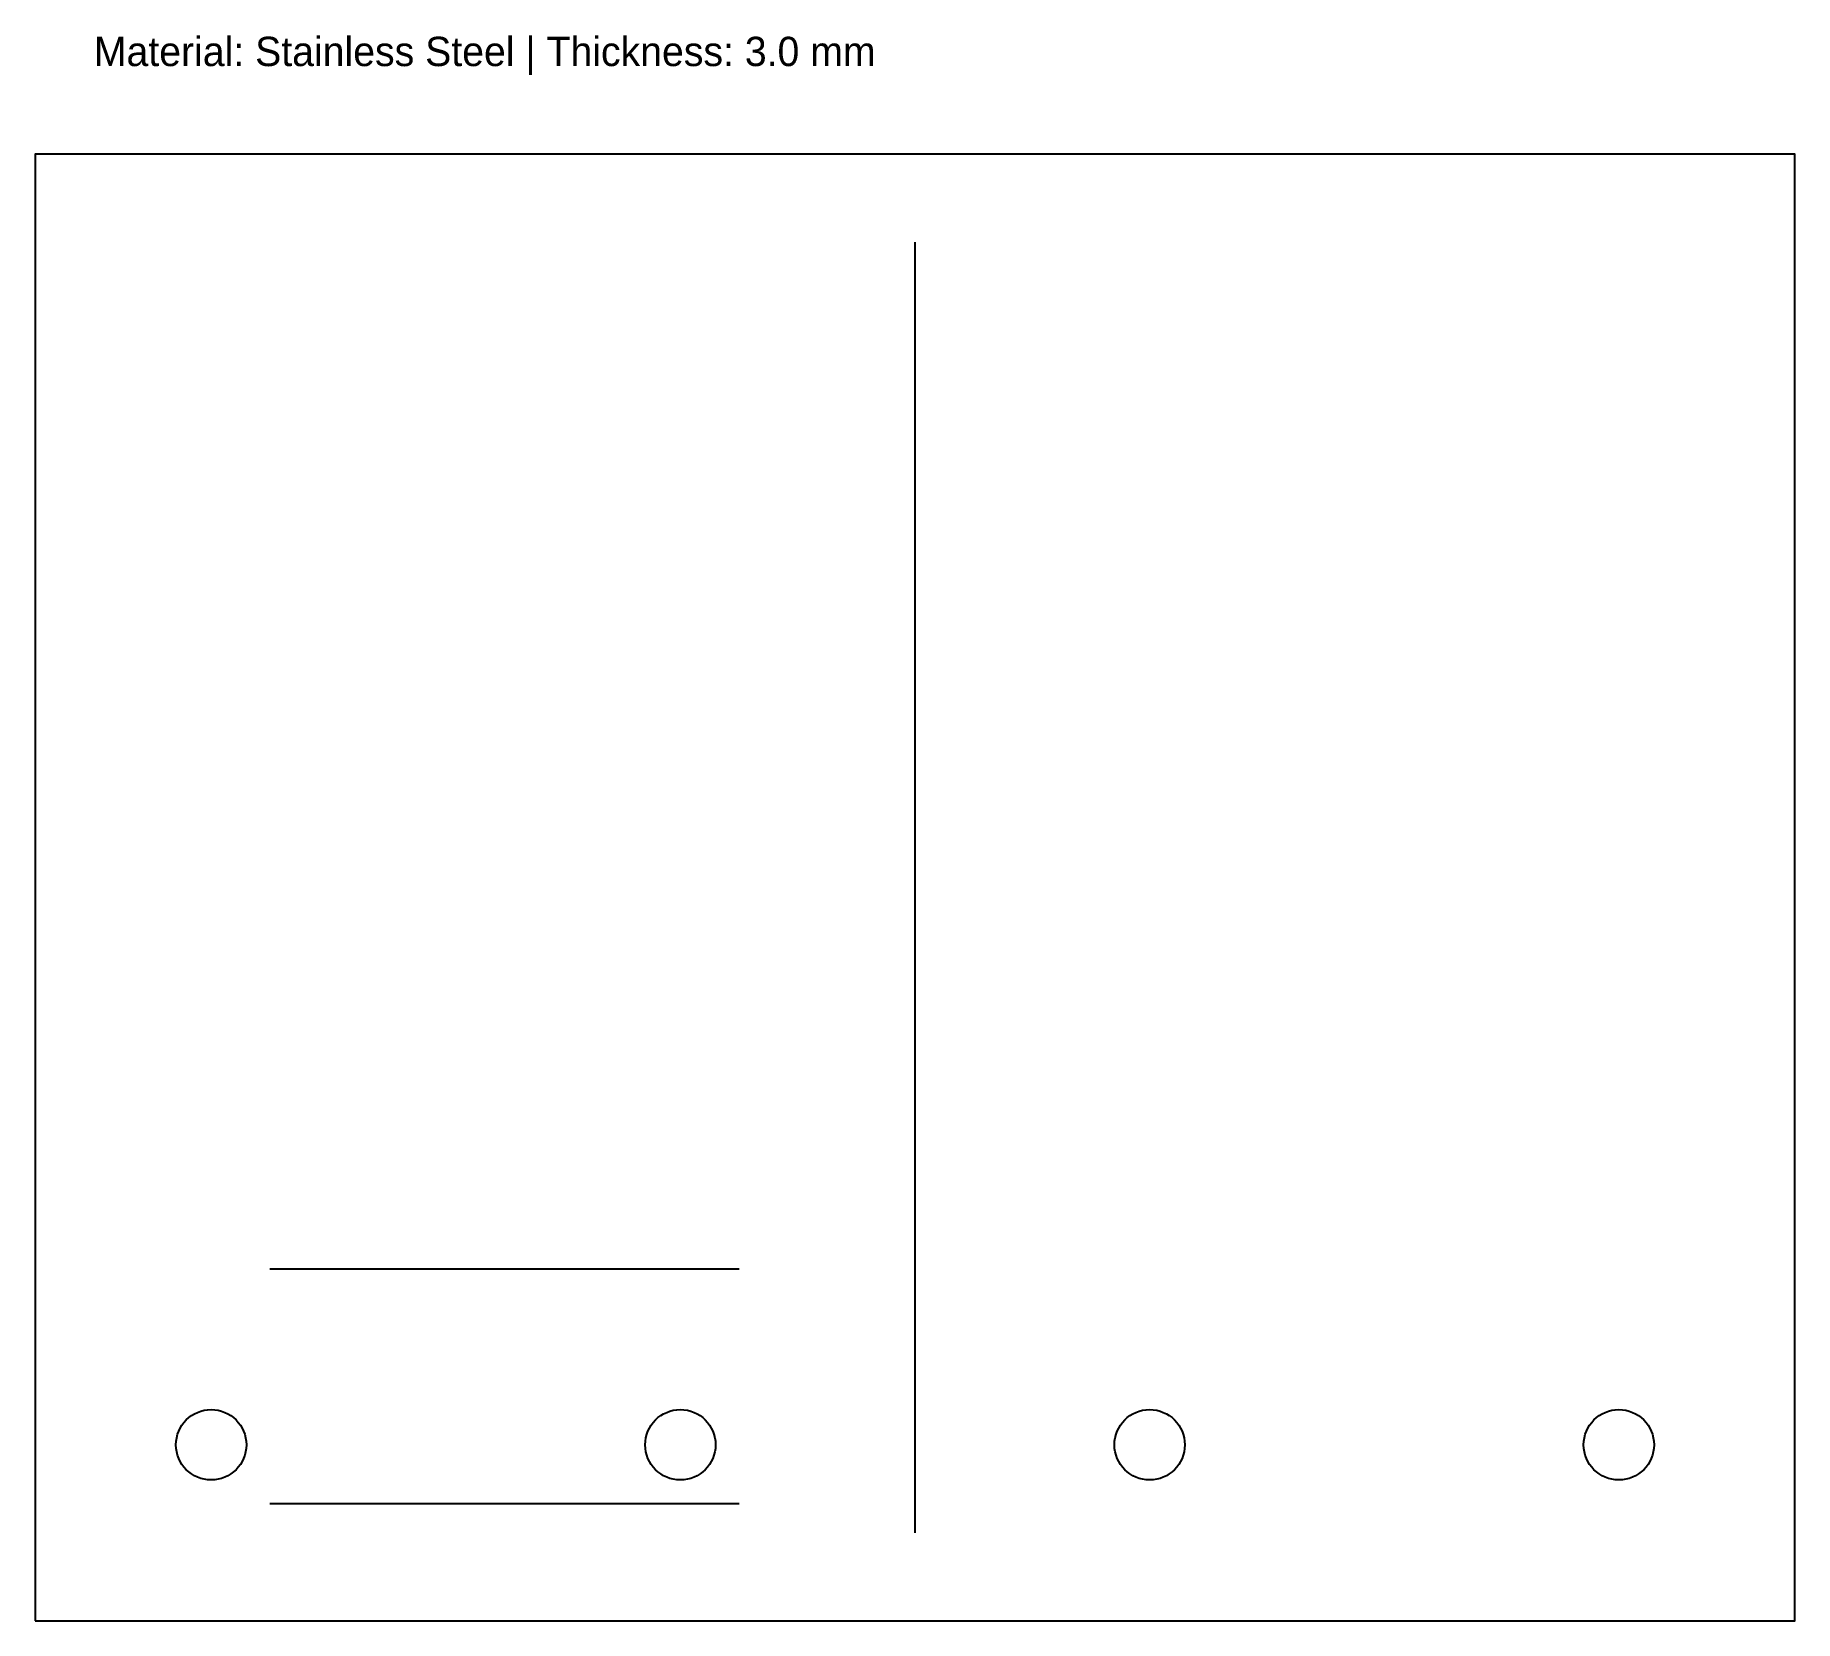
# Model space of a CAD drawing. Header units: metres. Extents: x 0 to 300, y 0 to 270.
import ezdxf

# ---------------------------------------------------------------- set-up
doc = ezdxf.new("R2010")
doc.units = ezdxf.units.M

msp = doc.modelspace()

# ---------------------------------------------------------------- linework, layer by layer
at = {"layer": 'BEND'}
msp.add_line((150, 15), (150, 235), dxfattribs=at)
at = {"layer": 'CUT'}
msp.add_lwpolyline([(0, 0), (300, 0), (300, 250), (0, 250)], close=True, dxfattribs=at)
at = {"layer": 'HOLES'}
for centre in [(30, 30), (110, 30), (190, 30), (270, 30)]:
    msp.add_circle(centre, 6, dxfattribs=at)
at = {"layer": 'WELDS', "linetype": 'CONTINUOUS'}
for p, q in [((40, 60), (120, 60)), ((40, 20), (120, 20))]:
    msp.add_line(p, q, dxfattribs=at)

# ---------------------------------------------------------------- texts
at = {"layer": 'NOTES'}
msp.add_text('Material: Stainless Steel | Thickness: 3.0 mm', height=5, dxfattribs=at).set_placement((10, 265))

doc.saveas('drawing.dxf')
